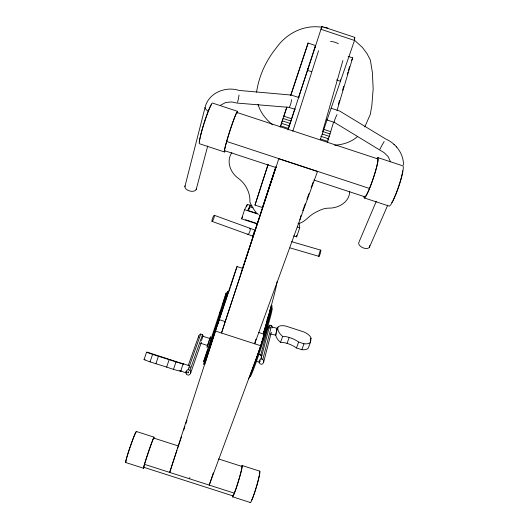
<?xml version="1.0" encoding="UTF-8"?>
<svg xmlns="http://www.w3.org/2000/svg" width="529" height="529" viewBox="0 0 529 529"><rect width="100%" height="100%" fill="white"/><g stroke="black" fill="none" stroke-linecap="round" stroke-linejoin="round"><path stroke-width="0.79" d="M186.592 372.965L180.806 371.094L181.883 367.503L183.246 363.76L189.025 365.632M183.246 363.76L183.146 364.223M270.345 333.944L275.655 335.155L277.196 328.278L271.893 327.074M277.196 328.278L276.852 330.129M320.263 139.722L354.503 40.449L354.807 37.387L321.916 26.45L287.981 129.936M334.262 122.014L334.348 121.286A6.077 0.926 -65.2 0 1 335.631 117.524L337.026 114.581M275.682 334.44A21.22 9.906 20.7 0 0 280.509 342.395A12.379 5.945 20.5 0 1 287.055 343.367A16.657 8.034 20.6 0 1 296.471 347.97L301.801 349.695A10.646 4.999 20.8 0 0 308.394 347.811L310.583 341.939L311.026 338.163A10.23 4.715 20.8 0 0 303.884 331.947L288.649 326.995A9.582 4.424 20.2 0 0 277.897 327.193L276.336 331.59M239.029 95.028L238.791 96.675A6.222 0.754 -80.4 0 1 237.819 101.184L237.488 102.196M340.656 79.74L340.438 81.235L336.523 79.939M291.638 99.578L291.016 102.778A6.083 1.184 -78.2 0 1 289.694 106.534L289.27 107.149M256.585 92.185C258.886 76.11 265.862 60.901 276.012 48.278C286.493 33.32 303.778 24.347 322.287 27.296M261.809 355.488L261.154 357.994M349.729 191.432C349.457 202.204 338.487 208.333 328.76 208.128C323.431 208.102 318.432 210.82 313.836 213.319C308.275 216.5 304.644 222.458 297.992 223.727M209.299 340.24L209.894 338.527L202.964 336.279L202.832 336.768M276.085 333.554L275.655 335.155M269.922 328.304L270.233 327.107M184.879 186.677L205.047 107.506M200.65 343.275L207.586 345.53L208.142 343.751M299.89 219.819L301.021 215.429M263.667 362.134L271.344 332.272M269.797 325.196L260.962 358.913A5.23 3.749 14.9 0 0 260.017 363.892L261.855 364.309A5.23 3.749 15.2 0 0 262.814 359.336L271.562 325.593L269.797 325.196A4.992 3.696 14.8 0 0 268.024 328.284M260.605 355.607L268.044 327.365M196.166 189.594L207.718 145.971M212.175 476.364A15.625 0.595 -72.5 0 1 209.193 485.1L260.896 345.814L263.997 334.196L258.575 332.437M322.664 131.39L342.911 60.485M255.957 339.162L254.68 343.797L317.486 171.522L278.79 158.793L221.492 333.025L275.9 167.462M204.71 364.679L205.014 363.575M227.437 292.504L227.794 291.267L221.049 311.085M338.335 104.444L339.512 100.503M342.554 90.247L343.724 86.306M347.236 74.47L347.943 72.103M348.413 70.529L349.583 66.581M327.358 142.698L333.541 122.265M337.039 110.482L352.638 57.873L348.188 56.391M188.145 372.991L188.549 371.682M225.281 321.619L219.085 319.602L217.763 323.933A98.678 0.509 -71.8 0 1 237.018 266.556L242.758 268.428M327.821 139.795L328.397 137.917M204.525 361.915L215.911 326.585M224.937 297.192L226.247 292.762L203.506 362.015L205.404 356.645M205.245 362.848L208.069 353.98M292.815 131.252L318.557 50.731M209.987 338.362L210.469 336.775L209.015 341.086M223.271 302.443L224.461 298.693M298.482 97.739L315.535 45.554L308.109 43.087L290.699 95.623M207.09 353.663L203.758 364.375L204.293 362.967M321.916 26.45L321.004 29.313L354.503 40.449M275.794 166.999L262.47 207.553L254.978 205.093L268.044 164.453M268.058 164.671L254.978 205.093M308.678 66.793L307.541 70.337L311.455 71.633M222.292 305.464L223.026 303.196M219.085 319.602L169.69 472.417L175.258 455.429M208.419 342.904L207.011 347.282L207.547 345.754M219.674 313.578L220.375 311.416M209.266 346.991L219.145 316.772M208.3 353.26L213.392 337.595M254.687 230.214L252.763 236.093L252.955 235.498M257.12 223.919L241.601 218.841L244.577 209.689L247.327 204.472A41.612 4.087 18.2 0 1 251.123 205.404M246.56 206.806L247.327 204.472M248.756 209.782L250.151 205.497A39.807 3.915 18.2 0 1 252.201 206.012M294.924 108.643L288.457 128.421L280.582 125.823L280.152 127.132M201.456 340.643L202.964 336.279M208.254 343.347L208.704 341.979M213.643 336.821L216.645 327.663M241.131 272.673L275.88 166.8M208.717 341.992L209.153 340.61M280.489 126.332L283.022 118.443L290.871 121.035M216.897 326.902L228.733 291.572M314.16 49.726L315.535 45.554M286.883 106.851L283.775 116.182L291.611 118.767M290.765 95.187L308.109 43.087M282.175 121.253L281.13 124.394M282.38 120.625L286.804 107.341M210.099 342.686L211.342 338.93M218.146 319.853L222.12 307.812M178.313 446.331L179.457 442.872A79.423 0.35 -71.8 0 1 181.639 436.286M175.476 454.768L176.984 450.232M173.486 369.401L175.978 361.948A23.091 0.595 17.9 0 0 183.239 363.873L147.221 352.182L146.559 352.208L144.047 359.588A11.612 0.403 17.8 0 0 150.057 361.856L155.903 363.747A18.224 0.648 17.8 0 1 166.661 367.1A13.536 0.483 17.8 0 1 173.486 369.401A23.124 0.793 17.8 0 0 180.878 371.166A10.408 0.357 17.8 0 0 180.614 371.034M293.588 235.861L296.69 236.873L299.731 227.761L299.11 222.974M166.661 367.1L169.154 359.674A13.516 0.357 17.9 0 1 175.978 361.948M155.903 363.747L158.416 356.288A18.198 0.489 17.9 0 1 169.154 359.674M205.636 355.964L207.646 350.033M223.555 303.58L227.186 293.066M150.057 361.856L152.583 354.404L158.416 356.288M177.572 448.486L178.015 447.17M189.455 478.758L189.891 477.475M354.278 38.928L354.807 37.387M189.772 367.999L190.255 366.623M190.612 373.17L201.45 342.131M200.742 334.05L188.132 369.665A5.455 3.796 18.5 0 0 186.625 374.565L188.496 375.173A5.462 3.796 18.8 0 0 190.017 370.274L202.534 334.626L200.742 334.05A5.204 3.749 18.6 0 0 198.633 337.456M188.225 365.486L198.699 336.054M280.509 342.395L282.638 336.451A21.279 9.8 20.6 0 1 277.897 327.193M260.288 360.659L259.805 361.935M287.055 343.367L289.198 337.449A16.703 7.942 20.5 0 1 298.647 342.038L303.99 343.777A10.679 4.946 20.8 0 0 310.583 341.939M302.72 210.78L305.259 203.81M306.952 199.155L308.923 193.733M311.184 187.537L313.161 182.108M296.471 347.97L298.647 342.038M301.801 349.695L303.99 343.777M310.212 340.352L311.026 338.163M255.831 211.355L255.342 212.638L256.909 213.154M351.56 60.597L352.638 57.873M181.037 370.558L180.806 371.094M231.887 152.557C225.857 161.405 230.446 172.864 238.553 178.511C245.76 183.841 250.409 192.946 249.886 201.992L252.029 206.707L255.018 211.117M376.258 201.357L359.006 242.037A5.852 3.359 23.1 0 0 363.701 248.081A5.852 3.359 23.1 0 0 369.652 245.529M369.407 247.294L387.744 205.173M364.818 126.92L370.26 114.429L371.834 105.569L373.17 88.932L372.35 72.314L370.353 59.975L366.941 53.508L362.405 47.451L354.304 40.032M379.934 149.251L381.006 147.095A6.196 0.337 -60.5 0 1 383.386 142.83L384.166 141.527M247.975 210.496L249.688 206.925A39.801 3.987 18.2 0 1 253.14 207.804M250.151 205.497L247.79 210.403L257.094 213.452M241.601 218.841L242.699 216.659M263.29 335.551L263.997 334.196M357.743 136.356C351.481 142.07 342.99 144.721 334.645 145.217M220.421 105.324L225.718 102.481L231.742 101.945L236.946 103.062L288.9 107.354L295.175 109.424M144.047 359.588L144.734 359.489A11.122 0.384 17.8 0 1 145.065 359.561M323.893 27.501L327.901 28.017M260.962 358.913L262.814 359.336M188.132 369.665L190.017 370.274M291.697 241.674L320.693 250.131M290.031 247.87L319 256.367M144.516 464.336L234.301 493.154M232.945 495.904L143.769 467.286A15.533 0.496 -71.3 0 1 148.966 450.569A15.533 0.496 -71.3 0 1 153.754 438.164M125.565 462.472L143.452 468.211M232.667 496.837L250.462 502.55M136.257 431.446L153.959 437.139M242.249 465.54L259.865 471.207M153.661 438.052L178.663 446.092M218.517 458.914L241.958 466.452M215.263 331.002L260.896 345.814M258.727 354.364L261.802 355.362M256.486 361.38L259.567 362.378M186.016 371.682L188.317 372.429M244.577 209.689L258.562 214.271M297.397 227.001L299.731 227.761M245.588 219.766L256.433 223.317M323.708 129.36L330.751 131.688M322.234 131.384L330.063 133.969M282.241 120.817L290.097 123.409M322.28 134.029L329.336 136.356M281.421 123.283L289.29 125.876M320.719 136.244L328.569 138.836M237.495 111.308L212.466 103.049A21.365 1.898 -72.3 0 0 204.009 123.264A21.365 1.898 -72.3 0 0 199.539 143.756L224.455 151.949M377.911 157.622L402.748 165.815A21.272 2.903 -71.2 0 1 398.509 187.319A21.272 2.903 -71.2 0 1 388.941 206.032L364.216 197.906M320.627 139.034L327.768 141.388M237.104 112.505L377.508 158.812A20.029 2.149 -71.4 0 1 372.998 178.895A20.029 2.149 -71.4 0 1 364.62 196.728L313.862 180.032M226.71 141.468L369.434 188.436M276.376 167.706L224.832 150.758A20.095 1.19 -72.1 0 1 230.485 129.195A20.095 1.19 -72.1 0 1 237.19 113.252M299.103 97.64L291.294 95.061L238.989 90.426C225.85 86.068 208.988 92.661 205.259 106.706A6.269 3.161 17.5 0 0 208.089 111.057M331.141 108.233L339.73 111.077L385.906 139.101C396.003 143.531 403.746 153.787 403.435 165.061M326.525 119.785L334.368 122.371L384.094 152.65L388.107 156.584L390.534 161.788M152.583 354.404L146.559 352.208M212.003 221.36L252.32 235.954M214.351 215.316A3.26 0.575 -70 0 1 212.942 220.328A3.26 0.575 -70 0 1 212.235 219.376A3.26 0.575 -70 0 1 214.351 215.316L254.495 229.93M272.567 124.804C265.981 119.481 260.374 112.525 258 104.286M393.96 144.311L394.323 144.681M396.267 146.626L396.684 147.042M296.551 235.326L296.69 236.873M259.58 472.119A15.5 1.309 -73.3 0 1 257.034 484.564A15.5 1.309 -73.3 0 1 251.606 500.236M126.107 461.566A15.546 0.8 -71 0 1 128.977 450.503A15.546 0.8 -71 0 1 135.444 433.211M135.953 432.358A15.546 0.8 -71 0 1 136.125 432.491M241.687 466.446A15.5 1.012 -73 0 1 238.314 481.416A15.5 1.012 -73 0 1 232.707 495.772M125.796 462.485A16.518 0.846 -71 0 1 130.207 446.694A16.518 0.846 -71 0 1 136.442 431.598M144.106 467.127A16.505 0.529 -71.3 0 1 148.265 452.52A16.505 0.529 -71.3 0 1 153.807 438.429M259.494 471.18A16.465 1.389 -73.3 0 1 256.347 487.222A16.465 1.389 -73.3 0 1 250.131 502.385M241.356 466.585A16.472 1.071 -73 0 1 238.367 481.463A16.472 1.071 -73 0 1 232.502 495.494M199.612 141.99A20.109 1.785 -72.3 0 1 199.651 140.886M199.843 139.484A20.109 1.785 -72.3 0 1 200.127 137.957M200.306 137.104A20.109 1.785 -72.3 0 1 203.883 124.05M204.108 123.323A20.109 1.785 -72.3 0 1 211.428 104.768M402.688 170.728A20.016 2.738 -71.2 0 1 402.265 173.274M402.139 173.909A20.016 2.738 -71.2 0 1 401.313 177.446M401.141 178.094A20.016 2.738 -71.2 0 1 398.582 186.565M398.33 187.286A20.016 2.738 -71.2 0 1 396.525 192.245M396.221 193.032A20.016 2.738 -71.2 0 1 394.984 196.047M394.68 196.748A20.016 2.738 -71.2 0 1 392.921 200.471M392.518 201.245A20.016 2.738 -71.2 0 1 391.744 202.6M225.056 151.122A21.352 1.263 -72.1 0 1 229.599 131.675A21.352 1.263 -72.1 0 1 237.581 112.108M377.117 158.131A21.286 2.281 -71.4 0 1 373.13 178.947A21.286 2.281 -71.4 0 1 363.978 196.801M330.559 41.447A13.033 9.125 17.2 0 1 338.381 43.728M276.211 332.615A9.555 4.477 20.2 0 1 276.74 332.238M282.638 336.451A12.412 5.879 20.5 0 1 289.198 337.449M271.562 325.593A4.992 3.696 15.1 0 1 272.409 327.887M179.642 370.631A10.408 0.357 17.8 0 1 180.204 370.855M202.534 334.626A5.204 3.749 18.9 0 1 203.202 336.55M196.371 188.734A5.872 3.386 14.7 0 1 189.799 191.009A5.872 3.386 14.7 0 1 185.104 185.824M249.543 228.845A3.227 0.708 -70 0 1 250.356 229.275A3.227 0.708 -70 0 1 249.073 233.183A3.227 0.708 -70 0 1 247.823 234.096M270.094 309.498A36.071 1.6 -72.2 0 1 269.36 312.831M269.149 313.671A36.071 1.6 -72.2 0 1 263.442 333.594M271.02 306.02A38.485 1.706 -72.2 0 1 263.316 334.388M271.727 305.57A38.485 1.746 -72.2 0 1 262.047 341.853A38.485 1.746 -72.2 0 1 248.326 378.804M271.205 307.911A36.071 1.64 -72.2 0 1 271.179 308.916M270.941 310.344A36.071 1.64 -72.2 0 1 270.107 313.981M269.942 314.649A36.071 1.64 -72.2 0 1 266.444 327.2M266.193 328.04A36.071 1.64 -72.2 0 1 260.493 346.283M260.242 347.05A36.071 1.64 -72.2 0 1 257.484 355.309M257.22 356.083A36.071 1.64 -72.2 0 1 250.468 374.215M271.556 308.645A36.071 1.68 -72.2 0 1 262.9 342.19A36.071 1.68 -72.2 0 1 249.926 376.35M266.887 320.032A36.071 1.68 -72.2 0 1 268.401 315.972M213.28 472.886A15.625 0.595 -72.5 0 1 212.393 475.677M277.163 281.454A98.586 4.073 -72.3 0 1 263.257 333.687M183.682 430.156A79.423 0.35 -71.8 0 1 184.872 426.579M185.805 423.775A79.423 0.35 -71.8 0 1 187.015 420.158M237.018 266.556A394.323 2.453 -71.7 0 1 230.75 286.096M230.274 287.558A394.323 2.453 -71.7 0 1 229.083 291.254M319.635 255.289A3.253 0.469 -73.8 0 0 320.812 250.177A3.253 0.469 -73.8 0 0 319.086 254.284A3.253 0.469 -73.8 0 0 319.635 255.289"/></g></svg>
